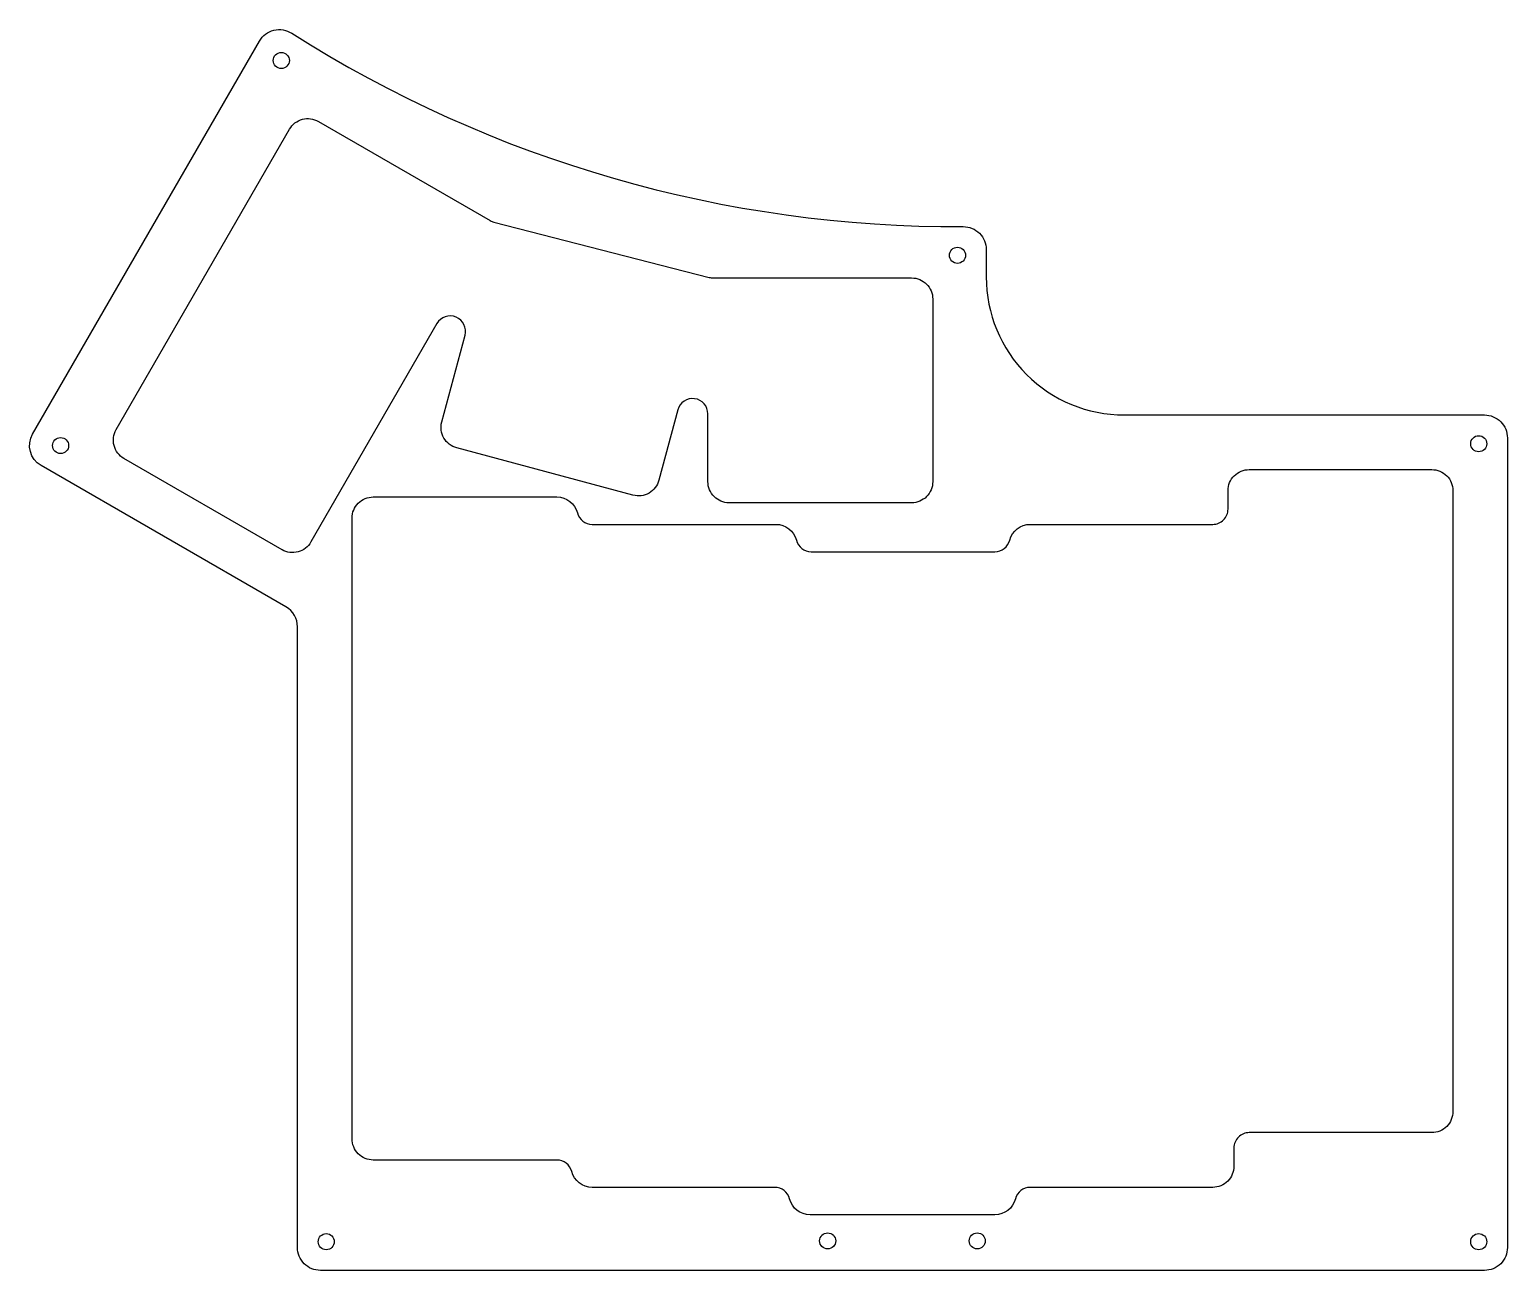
# Model space of a CAD drawing. Header units: inches. Extents: x -7.92 to -2.85, y 1.94 to 6.19.
import ezdxf

# ---------------------------------------------------------------- set-up
doc = ezdxf.new("R2010")
doc.units = ezdxf.units.IN
doc.layers.get('0').update_dxf_attribs({"linetype": 'CONTINUOUS'})

msp = doc.modelspace()

# ---------------------------------------------------------------- linework, layer by layer
for points in [[(-7.1281, 6.1458, -0.426859), (-7.0176, 6.1729, 0.144063), (-4.7178, 5.5107, -0.414214), (-4.6391, 5.4319), (-4.6391, 5.3381, 0.414214), (-4.1666, 4.8657), (-2.9328, 4.8657, -0.414214), (-2.8541, 4.7869), (-2.8541, 2.0157, -0.414214), (-2.9328, 1.937), (-6.9191, 1.937, -0.414214), (-6.9978, 2.0157), (-6.9978, 4.1403, 0.267958), (-7.0372, 4.2084), (-7.876, 4.6927, -0.414204), (-7.9048, 4.8003)], [(-7.025, 5.8442, -0.414214), (-6.926, 5.8708), (-6.338, 5.5314, 0.068138), (-6.3248, 5.526), (-5.5874, 5.3366, 0.062922), (-5.5743, 5.335), (-4.8947, 5.335, -0.414214), (-4.8222, 5.2625), (-4.8222, 4.6375, -0.414214), (-4.8947, 4.565), (-5.5197, 4.565, -0.414214), (-5.5922, 4.6375), (-5.5922, 4.8694, 0.876908), (-5.6954, 4.883), (-5.76, 4.6423, -0.414214), (-5.8488, 4.591), (-6.4524, 4.7529, -0.414214), (-6.5037, 4.8417), (-6.4241, 5.1386, 0.877095), (-6.5203, 5.1785), (-6.9518, 4.4309, -0.414214), (-7.0508, 4.4043), (-7.5921, 4.7167, -0.414214), (-7.6187, 4.8158)], [(-3.0409, 2.4813, -0.414214), (-3.1134, 2.4088), (-3.7384, 2.4088, 0.414214), (-3.7909, 2.3563), (-3.7909, 2.2938, -0.414214), (-3.8634, 2.2213), (-4.4884, 2.2213, 0.342114), (-4.5392, 2.1819, -0.342114), (-4.6094, 2.1275), (-5.2424, 2.1275, -0.342114), (-5.3126, 2.1819, 0.342114), (-5.3634, 2.2213), (-5.9884, 2.2213, -0.341883), (-6.0586, 2.2756, 0.341883), (-6.1094, 2.315), (-6.7384, 2.315, -0.414214), (-6.8109, 2.3875), (-6.8109, 4.5125, -0.414214), (-6.7384, 4.585), (-6.1094, 4.585, -0.341883), (-6.0392, 4.5307, 0.341883), (-5.9884, 4.4913), (-5.3594, 4.4913, -0.342114), (-5.2892, 4.4369, 0.342114), (-5.2384, 4.3975), (-4.6094, 4.3975, 0.342114), (-4.5586, 4.4369, -0.342114), (-4.4884, 4.4913), (-3.8634, 4.4913, 0.414214), (-3.8109, 4.5438), (-3.8109, 4.6063, -0.414214), (-3.7384, 4.6788), (-3.1134, 4.6788, -0.414214), (-3.0409, 4.6063)]]:
    msp.add_lwpolyline(points, format="xyb", close=True)
for centre in [(-7.0532, 6.0794), (-4.7375, 5.4123), (-7.809, 4.7609), (-2.9525, 4.7673), (-6.8994, 2.0354), (-5.1821, 2.038), (-4.6698, 2.038), (-2.9525, 2.0354)]:
    msp.add_circle(centre, 0.0275)

doc.saveas('drawing.dxf')
